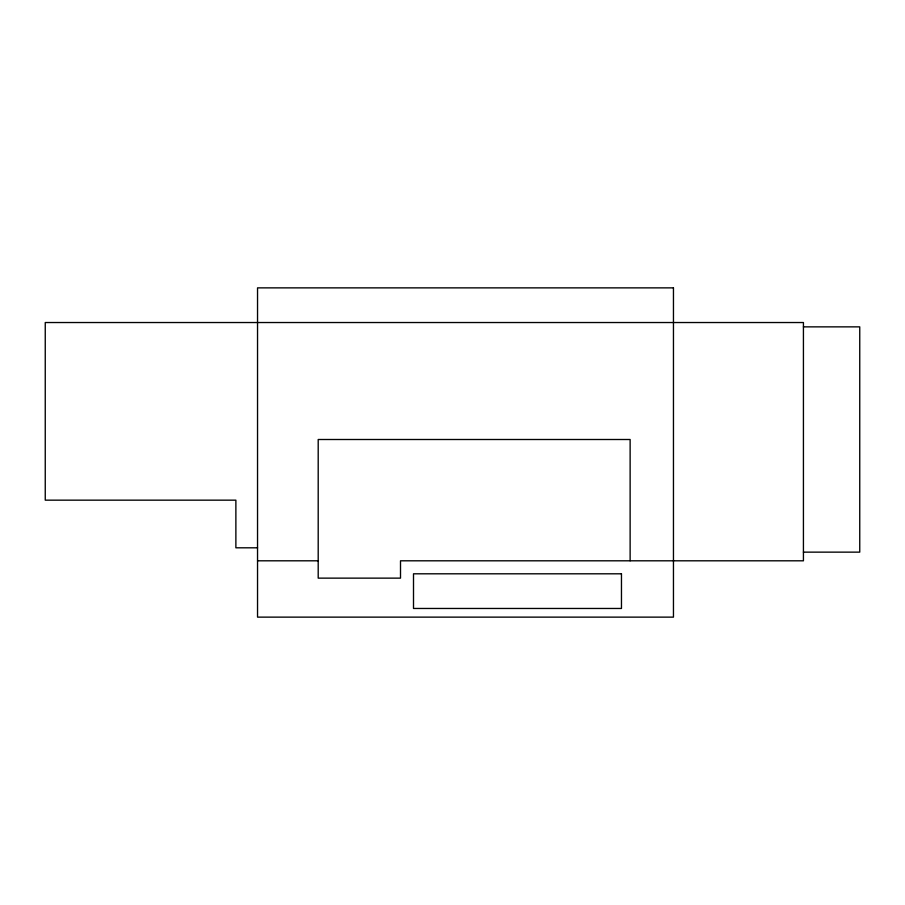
<?xml version="1.0" encoding="UTF-8"?>
<svg xmlns="http://www.w3.org/2000/svg" width="905" height="905" viewBox="0 0 905 905"><rect width="100%" height="100%" fill="white"/><g stroke="black" fill="none" stroke-linecap="round" stroke-linejoin="round"><path stroke-width="1.36" d="M803.425 326.863L859.75 326.863L859.75 552.14L803.425 552.14M257.54 547.808L235.877 547.808L235.877 500.16L45.25 500.16L45.25 322.531L803.425 322.531L803.425 560.806L400.508 560.806L400.508 578.137L318.198 578.137L318.198 439.502L630.129 439.502L630.129 560.806M257.54 560.806L318.198 560.806M673.456 287.869L257.54 287.869L257.54 617.131L673.456 617.131L673.456 287.869M621.464 573.804L413.506 573.804L413.506 608.465L621.464 608.465L621.464 573.804"/></g></svg>
